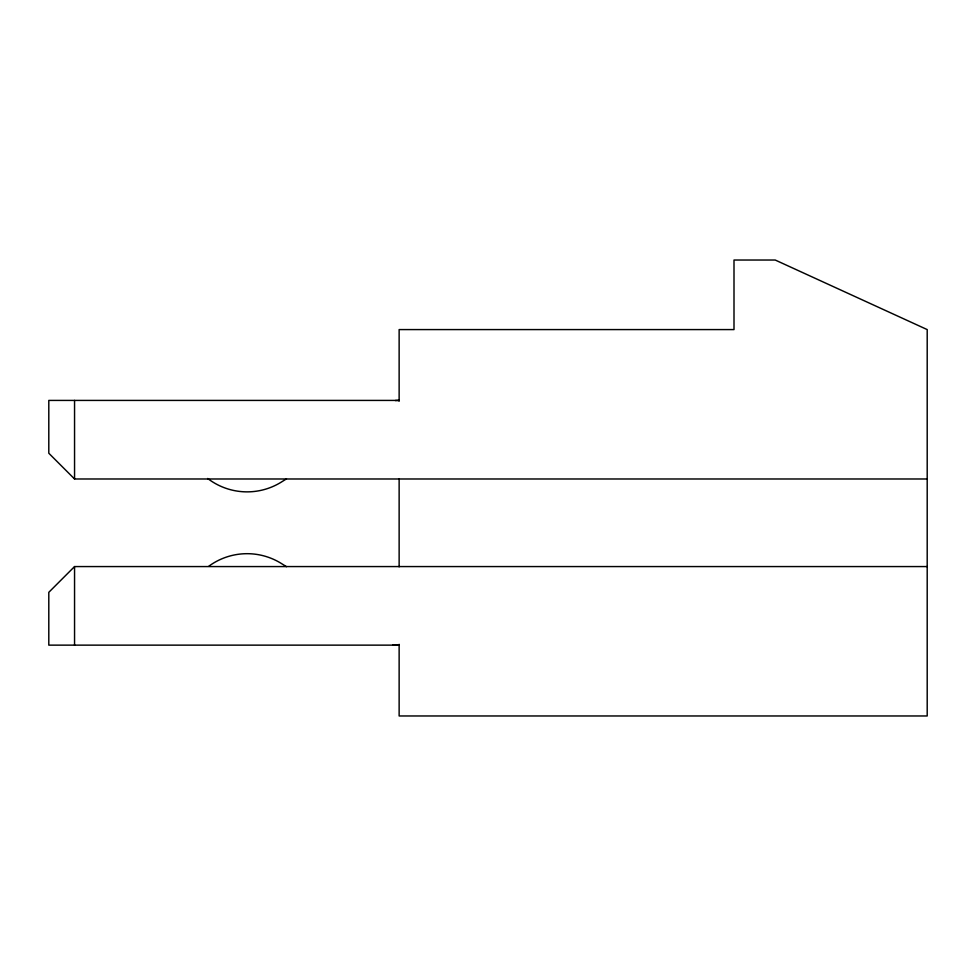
<?xml version="1.0" encoding="UTF-8"?>
<svg xmlns="http://www.w3.org/2000/svg" width="976" height="976" viewBox="0 0 976 976"><rect width="100%" height="100%" fill="white"/><g stroke="black" fill="none" stroke-linecap="round" stroke-linejoin="round"><path stroke-width="1.46" d="M927.2 566.568L74.554 566.568L48.8 592.322L48.8 645.136L399.135 645.136A55.29 55.29 0 0 1 392.73 644.758M286.468 478.887L281.308 482.095A64.745 64.745 0 0 1 207.668 478.472M395.292 400.55A55.29 55.29 0 0 1 399.135 400.416L48.8 400.416L48.8 453.23L74.554 478.984L927.2 478.984M286.468 566.666L281.308 563.457A64.745 64.745 0 0 0 208.876 566.178M399.135 401.209L399.135 329.583L734.001 329.583L734.001 260.031L775.225 260.031L927.2 329.583L927.2 715.969L399.135 715.969L399.135 644.343M399.135 478.704L399.135 566.836M74.554 400.416L74.554 478.984M74.554 566.568L74.554 645.136"/></g></svg>
